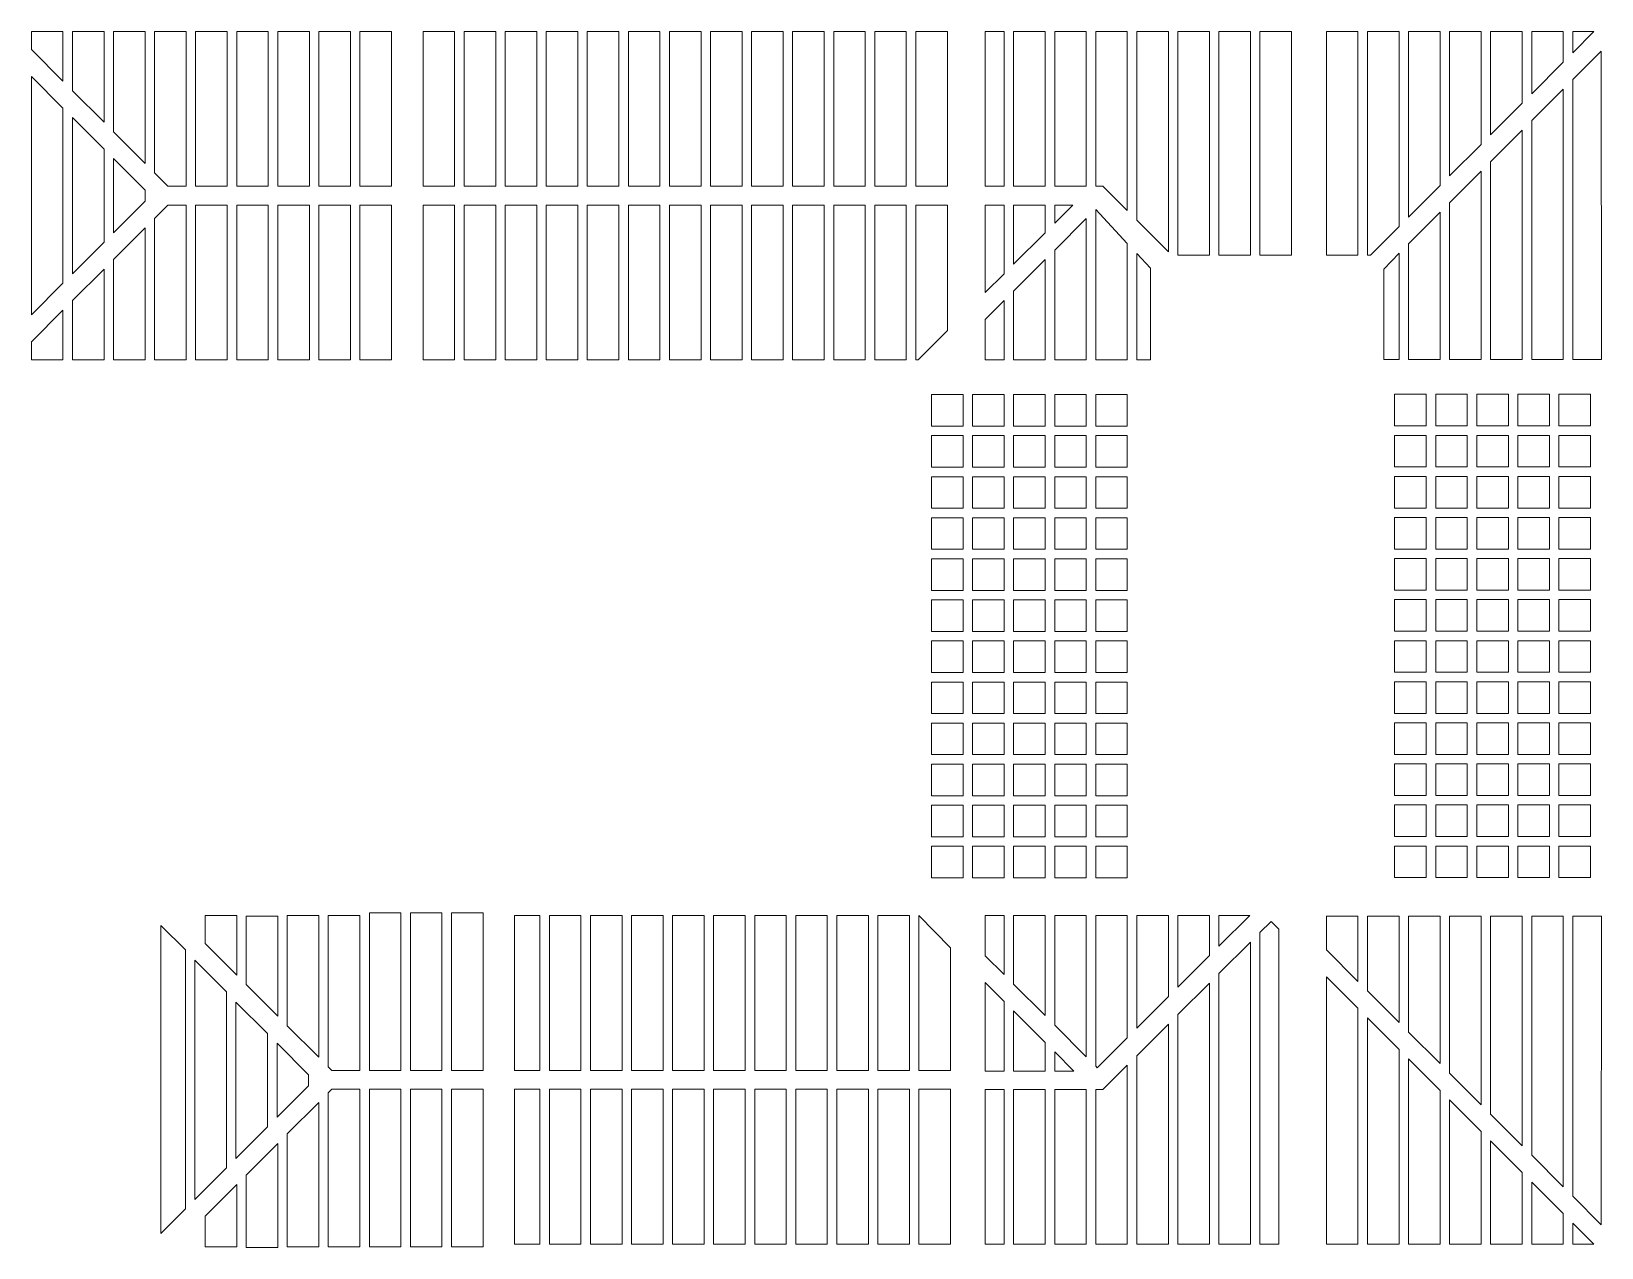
# Model space of a CAD drawing. Header units: metres. Extents: x -44 to 358, y -286 to 66.
# Drawn here: x 194.43 to 219.28, y -39.68 to -20.43 of the extents above; entities that cross this region are included whole.
import ezdxf

# ---------------------------------------------------------------- set-up
doc = ezdxf.new("R2010")
doc.units = ezdxf.units.M
doc.header["$LTSCALE"] = 0.3
doc.layers.add('BOVEDILLA', color=8, linetype='Continuous', lineweight=5)

# ---------------------------------------------------------------- blocks, each defined once
blk = doc.blocks.new('*U2226')
at = {"layer": 'BOVEDILLA'}
blk.add_lwpolyline([(-0.25, -0.25), (0.25, -0.25), (0.25, 0.25), (-0.25, 0.25)], close=True, dxfattribs=at)
blk = doc.blocks.new('*U2227')
at = {"layer": 'BOVEDILLA', "color": 0, "linetype": 'ByBlock', "lineweight": -2, "transparency": 16777216}
for p in [(0, 0), (0.65, 0), (1.3, 0), (1.95, 0), (2.6, 0), (0, -0.65), (0.65, -0.65), (1.3, -0.65), (1.95, -0.65), (2.6, -0.65), (0, -1.3), (0.65, -1.3), (1.3, -1.3), (1.95, -1.3), (2.6, -1.3), (0, -1.95), (0.65, -1.95), (1.3, -1.95), (1.95, -1.95), (2.6, -1.95), (0, -2.6), (0.65, -2.6), (1.3, -2.6), (1.95, -2.6), (2.6, -2.6), (0, -3.25), (0.65, -3.25), (1.3, -3.25), (1.95, -3.25), (2.6, -3.25), (0, -3.9), (0.65, -3.9), (1.3, -3.9), (1.95, -3.9), (2.6, -3.9), (0, -4.55), (0.65, -4.55), (1.3, -4.55), (1.95, -4.55), (2.6, -4.55), (0, -5.2), (0.65, -5.2), (1.3, -5.2), (1.95, -5.2), (2.6, -5.2), (0, -5.85), (0.65, -5.85), (1.3, -5.85), (1.95, -5.85), (2.6, -5.85), (0, -6.5), (0.65, -6.5), (1.3, -6.5), (1.95, -6.5), (2.6, -6.5), (0, -7.15), (0.65, -7.15), (1.3, -7.15), (1.95, -7.15), (2.6, -7.15)]:
    blk.add_blockref('*U2226', p, dxfattribs=at)
blk = doc.blocks.new('*U2222')
at = {"layer": 'BOVEDILLA'}
blk.add_lwpolyline([(-0.25, 1.224), (0.25, 1.224), (0.25, -1.224), (-0.25, -1.224)], close=True, dxfattribs=at)
blk = doc.blocks.new('*U2223')
at = {"layer": 'BOVEDILLA', "color": 0, "linetype": 'ByBlock', "lineweight": -2, "transparency": 16777216}
for p in [(0, 0), (0.65, 0), (1.3, 0), (1.95, 0), (2.6, 0), (3.25, 0), (3.9, 0), (4.55, 0), (5.2, 0), (5.85, 0), (6.5, 0), (7.15, 0)]:
    blk.add_blockref('*U2222', p, dxfattribs=at)
blk = doc.blocks.new('*U2224')
at = {"layer": 'BOVEDILLA'}
blk.add_lwpolyline([(-0.25, 1.224), (0.25, 1.224), (0.25, -1.224), (-0.25, -1.224)], close=True, dxfattribs=at)
blk = doc.blocks.new('*U2225')
at = {"layer": 'BOVEDILLA', "color": 0, "linetype": 'ByBlock', "lineweight": -2, "transparency": 16777216}
for p in [(0, 0), (0.65, 0), (1.3, 0), (1.95, 0), (2.6, 0), (3.25, 0), (3.9, 0), (4.55, 0), (5.2, 0), (5.85, 0), (6.5, 0), (7.15, 0), (7.8, 0)]:
    blk.add_blockref('*U2224', p, dxfattribs=at)

msp = doc.modelspace()

# ---------------------------------------------------------------- linework, layer by layer
at = {"layer": 'BOVEDILLA'}
for points in [[(194.9257682, -20.429871), (194.4257682, -20.429871), (194.4257682, -20.7183389), (194.9257682, -21.2183389)], [(195.5757682, -20.429871), (195.0757682, -20.429871), (195.0757682, -21.3683389), (195.5757682, -21.8683389)], [(196.2257682, -20.429871), (195.7257682, -20.429871), (195.7257682, -22.0183389), (196.2257682, -22.5183389)], [(196.8757682, -20.429871), (196.3757682, -20.429871), (196.3757682, -22.6683389), (196.5851702, -22.8777409), (196.8757682, -22.8777409)], [(197.5257682, -20.429871), (197.0257682, -20.429871), (197.0257682, -22.8777409), (197.5257682, -22.8777409)], [(198.1757682, -20.429871), (197.6757682, -20.429871), (197.6757682, -22.8777409), (198.1757682, -22.8777409)], [(198.8257682, -20.429871), (198.3257682, -20.429871), (198.3257682, -22.8777409), (198.8257682, -22.8777409)], [(199.4757682, -20.429871), (198.9757682, -20.429871), (198.9757682, -22.8777409), (199.4757682, -22.8777409)], [(200.1257682, -20.429871), (199.6257682, -20.429871), (199.6257682, -22.8777409), (200.1257682, -22.8777409)], [(209.5251682, -20.4320011), (209.8240379, -20.4320011), (209.8240379, -22.879871), (209.5251682, -22.879871)], [(209.9740379, -20.4320011), (210.4740379, -20.4320011), (210.4740379, -22.879871), (209.9740379, -22.879871)], [(210.6240379, -20.4320011), (211.1240379, -20.4320011), (211.1240379, -22.879871), (210.6240379, -22.879871)], [(211.2740379, -20.4320011), (211.7740379, -20.4320011), (211.7740379, -23.2666085), (211.3873003, -22.879871), (211.2740379, -22.879871)], [(211.9240379, -20.4320011), (212.4240379, -20.4320011), (212.4240379, -23.9166085), (211.9240379, -23.4166085)], [(213.0740379, -23.9690514), (212.5740379, -23.9690514), (212.5740379, -20.4320011), (213.0740379, -20.4320011)], [(213.7240379, -23.9690514), (213.2240379, -23.9690514), (213.2240379, -20.4320011), (213.7240379, -20.4320011)], [(214.3740379, -23.9690514), (213.8740379, -23.9690514), (213.8740379, -20.4320011), (214.3740379, -20.4320011)], [(214.9251682, -20.4320011), (215.4251682, -20.4320011), (215.4251682, -23.9690514), (214.9251682, -23.9690514)], [(215.5751682, -20.4320011), (216.0751682, -20.4320011), (216.0751682, -23.517739), (215.6238559, -23.9690514), (215.5751682, -23.9690514)], [(216.2251682, -20.4320011), (216.7251682, -20.4320011), (216.7251682, -22.867739), (216.2251682, -23.367739)], [(216.8751682, -20.4320011), (217.3751682, -20.4320011), (217.3751682, -22.217739), (216.8751682, -22.717739)], [(217.5251682, -20.4320011), (218.0251682, -20.4320011), (218.0251682, -21.567739), (217.5251682, -22.067739)], [(218.1751682, -20.4320011), (218.6751682, -20.4320011), (218.6751682, -20.917739), (218.1751682, -21.417739)], [(218.8251682, -20.4320011), (219.1609062, -20.4320011), (218.8251682, -20.767739)], [(219.2817066, -25.6247742), (218.8252846, -25.6247742), (218.8252846, -21.1918867), (219.2751681, -20.7420032)], [(194.9257682, -24.4171389), (194.4257682, -24.9171389), (194.4257682, -21.142603), (194.9257682, -21.642603)], [(218.6752846, -25.6247742), (218.1752846, -25.6247742), (218.1752846, -21.8418867), (218.6752846, -21.3418867)], [(195.5757682, -23.7671389), (195.0757682, -24.2671389), (195.0757682, -21.792603), (195.5757682, -22.292603)], [(218.0252846, -25.6247742), (217.5252846, -25.6247742), (217.5252846, -22.4918867), (218.0252846, -21.9918867)], [(196.2257682, -23.1171389), (195.7257682, -23.6171389), (195.7257682, -22.442603), (196.2257682, -22.942603)], [(217.3752846, -25.6247742), (216.8752846, -25.6247742), (216.8752846, -23.1418867), (217.3752846, -22.6418867)], [(196.8757682, -25.629871), (196.3757682, -25.629871), (196.3757682, -23.391403), (196.5851702, -23.1820011), (196.8757682, -23.1820011)], [(197.5257682, -25.629871), (197.0257682, -25.629871), (197.0257682, -23.1820011), (197.5257682, -23.1820011)], [(198.1757682, -25.629871), (197.6757682, -25.629871), (197.6757682, -23.1820011), (198.1757682, -23.1820011)], [(198.8257682, -25.629871), (198.3257682, -25.629871), (198.3257682, -23.1820011), (198.8257682, -23.1820011)], [(199.4757682, -25.629871), (198.9757682, -25.629871), (198.9757682, -23.1820011), (199.4757682, -23.1820011)], [(200.1257682, -25.629871), (199.6257682, -25.629871), (199.6257682, -23.1820011), (200.1257682, -23.1820011)], [(208.4257682, -23.179871), (208.9257682, -23.179871), (208.9257682, -25.1638785), (208.4619058, -25.6277409), (208.4257682, -25.6277409)], [(209.5251682, -24.5644785), (209.8240379, -24.2656088), (209.8240379, -23.179871), (209.5251682, -23.179871)], [(209.9740379, -24.1156088), (210.4740379, -23.6156088), (210.4740379, -23.179871), (209.9740379, -23.179871)], [(211.2740379, -23.2485636), (211.7740379, -23.7845776), (211.7740379, -25.6277409), (211.2740379, -25.6277409)], [(216.7252846, -25.6247742), (216.2252846, -25.6247742), (216.2252846, -23.7918867), (216.7252846, -23.2918867)], [(196.2257682, -25.629871), (195.7257682, -25.629871), (195.7257682, -24.041403), (196.2257682, -23.541403)], [(210.6240379, -23.8898729), (211.1240379, -23.3898729), (211.1240379, -25.6277409), (210.6240379, -25.6277409)], [(209.9740379, -24.5398729), (210.4740379, -24.0398729), (210.4740379, -25.6277409), (209.9740379, -25.6277409)], [(211.9240379, -23.9453818), (212.1411683, -24.1781517), (212.1411683, -25.6277409), (211.9240379, -25.6277409)], [(216.0752846, -25.6247742), (215.8359879, -25.6247742), (215.8359879, -24.1918867), (216.0752846, -23.9418867)], [(195.5757682, -25.629871), (195.0757682, -25.629871), (195.0757682, -24.691403), (195.5757682, -24.191403)], [(194.9257682, -25.629871), (194.4257682, -25.629871), (194.4257682, -25.341403), (194.9257682, -24.841403)], [(209.5251682, -24.9887426), (209.8240379, -24.6898729), (209.8240379, -25.6277409), (209.5251682, -25.6277409)], [(208.6740379, -26.6777055), (209.1740379, -26.6777055), (209.1740379, -26.1777055), (208.6740379, -26.1777055)], [(209.3240379, -26.6777055), (209.8240379, -26.6777055), (209.8240379, -26.1777055), (209.3240379, -26.1777055)], [(209.9740379, -26.6777055), (210.4740379, -26.6777055), (210.4740379, -26.1777055), (209.9740379, -26.1777055)], [(210.6240379, -26.6777055), (211.1240379, -26.6777055), (211.1240379, -26.1777055), (210.6240379, -26.1777055)], [(211.2740379, -26.6777055), (211.7740379, -26.6777055), (211.7740379, -26.1777055), (211.2740379, -26.1777055)], [(208.6740379, -27.3277055), (209.1740379, -27.3277055), (209.1740379, -26.8277055), (208.6740379, -26.8277055)], [(209.3240379, -27.3277055), (209.8240379, -27.3277055), (209.8240379, -26.8277055), (209.3240379, -26.8277055)], [(209.9740379, -27.3277055), (210.4740379, -27.3277055), (210.4740379, -26.8277055), (209.9740379, -26.8277055)], [(210.6240379, -27.3277055), (211.1240379, -27.3277055), (211.1240379, -26.8277055), (210.6240379, -26.8277055)], [(211.2740379, -27.3277055), (211.7740379, -27.3277055), (211.7740379, -26.8277055), (211.2740379, -26.8277055)], [(208.6740379, -27.9777055), (209.1740379, -27.9777055), (209.1740379, -27.4777055), (208.6740379, -27.4777055)], [(209.3240379, -27.9777055), (209.8240379, -27.9777055), (209.8240379, -27.4777055), (209.3240379, -27.4777055)], [(209.9740379, -27.9777055), (210.4740379, -27.9777055), (210.4740379, -27.4777055), (209.9740379, -27.4777055)], [(210.6240379, -27.9777055), (211.1240379, -27.9777055), (211.1240379, -27.4777055), (210.6240379, -27.4777055)], [(211.2740379, -27.9777055), (211.7740379, -27.9777055), (211.7740379, -27.4777055), (211.2740379, -27.4777055)], [(208.6740379, -28.6277055), (209.1740379, -28.6277055), (209.1740379, -28.1277055), (208.6740379, -28.1277055)], [(209.3240379, -28.6277055), (209.8240379, -28.6277055), (209.8240379, -28.1277055), (209.3240379, -28.1277055)], [(209.9740379, -28.6277055), (210.4740379, -28.6277055), (210.4740379, -28.1277055), (209.9740379, -28.1277055)], [(210.6240379, -28.6277055), (211.1240379, -28.6277055), (211.1240379, -28.1277055), (210.6240379, -28.1277055)], [(211.2740379, -28.6277055), (211.7740379, -28.6277055), (211.7740379, -28.1277055), (211.2740379, -28.1277055)], [(208.6740379, -29.2777055), (209.1740379, -29.2777055), (209.1740379, -28.7777055), (208.6740379, -28.7777055)], [(209.3240379, -29.2777055), (209.8240379, -29.2777055), (209.8240379, -28.7777055), (209.3240379, -28.7777055)], [(209.9740379, -29.2777055), (210.4740379, -29.2777055), (210.4740379, -28.7777055), (209.9740379, -28.7777055)], [(210.6240379, -29.2777055), (211.1240379, -29.2777055), (211.1240379, -28.7777055), (210.6240379, -28.7777055)], [(211.2740379, -29.2777055), (211.7740379, -29.2777055), (211.7740379, -28.7777055), (211.2740379, -28.7777055)], [(208.6740379, -29.9277055), (209.1740379, -29.9277055), (209.1740379, -29.4277055), (208.6740379, -29.4277055)], [(209.3240379, -29.9277055), (209.8240379, -29.9277055), (209.8240379, -29.4277055), (209.3240379, -29.4277055)], [(209.9740379, -29.9277055), (210.4740379, -29.9277055), (210.4740379, -29.4277055), (209.9740379, -29.4277055)], [(210.6240379, -29.9277055), (211.1240379, -29.9277055), (211.1240379, -29.4277055), (210.6240379, -29.4277055)], [(211.2740379, -29.9277055), (211.7740379, -29.9277055), (211.7740379, -29.4277055), (211.2740379, -29.4277055)], [(208.6740379, -30.5777055), (209.1740379, -30.5777055), (209.1740379, -30.0777055), (208.6740379, -30.0777055)], [(209.3240379, -30.5777055), (209.8240379, -30.5777055), (209.8240379, -30.0777055), (209.3240379, -30.0777055)], [(209.9740379, -30.5777055), (210.4740379, -30.5777055), (210.4740379, -30.0777055), (209.9740379, -30.0777055)], [(210.6240379, -30.5777055), (211.1240379, -30.5777055), (211.1240379, -30.0777055), (210.6240379, -30.0777055)], [(211.2740379, -30.5777055), (211.7740379, -30.5777055), (211.7740379, -30.0777055), (211.2740379, -30.0777055)], [(208.6740379, -31.2277055), (209.1740379, -31.2277055), (209.1740379, -30.7277055), (208.6740379, -30.7277055)], [(209.3240379, -31.2277055), (209.8240379, -31.2277055), (209.8240379, -30.7277055), (209.3240379, -30.7277055)], [(209.9740379, -31.2277055), (210.4740379, -31.2277055), (210.4740379, -30.7277055), (209.9740379, -30.7277055)], [(210.6240379, -31.2277055), (211.1240379, -31.2277055), (211.1240379, -30.7277055), (210.6240379, -30.7277055)], [(211.2740379, -31.2277055), (211.7740379, -31.2277055), (211.7740379, -30.7277055), (211.2740379, -30.7277055)], [(208.6740379, -31.8777055), (209.1740379, -31.8777055), (209.1740379, -31.3777055), (208.6740379, -31.3777055)], [(209.3240379, -31.8777055), (209.8240379, -31.8777055), (209.8240379, -31.3777055), (209.3240379, -31.3777055)], [(209.9740379, -31.8777055), (210.4740379, -31.8777055), (210.4740379, -31.3777055), (209.9740379, -31.3777055)], [(210.6240379, -31.8777055), (211.1240379, -31.8777055), (211.1240379, -31.3777055), (210.6240379, -31.3777055)], [(211.2740379, -31.8777055), (211.7740379, -31.8777055), (211.7740379, -31.3777055), (211.2740379, -31.3777055)], [(208.6740379, -32.5277055), (209.1740379, -32.5277055), (209.1740379, -32.0277055), (208.6740379, -32.0277055)], [(209.3240379, -32.5277055), (209.8240379, -32.5277055), (209.8240379, -32.0277055), (209.3240379, -32.0277055)], [(209.9740379, -32.5277055), (210.4740379, -32.5277055), (210.4740379, -32.0277055), (209.9740379, -32.0277055)], [(210.6240379, -32.5277055), (211.1240379, -32.5277055), (211.1240379, -32.0277055), (210.6240379, -32.0277055)], [(211.2740379, -32.5277055), (211.7740379, -32.5277055), (211.7740379, -32.0277055), (211.2740379, -32.0277055)], [(208.6740379, -33.1777055), (209.1740379, -33.1777055), (209.1740379, -32.6777055), (208.6740379, -32.6777055)], [(209.3240379, -33.1777055), (209.8240379, -33.1777055), (209.8240379, -32.6777055), (209.3240379, -32.6777055)], [(209.9740379, -33.1777055), (210.4740379, -33.1777055), (210.4740379, -32.6777055), (209.9740379, -32.6777055)], [(210.6240379, -33.1777055), (211.1240379, -33.1777055), (211.1240379, -32.6777055), (210.6240379, -32.6777055)], [(211.2740379, -33.1777055), (211.7740379, -33.1777055), (211.7740379, -32.6777055), (211.2740379, -32.6777055)], [(208.6740379, -33.8277055), (209.1740379, -33.8277055), (209.1740379, -33.3277055), (208.6740379, -33.3277055)], [(209.3240379, -33.8277055), (209.8240379, -33.8277055), (209.8240379, -33.3277055), (209.3240379, -33.3277055)], [(209.9740379, -33.8277055), (210.4740379, -33.8277055), (210.4740379, -33.3277055), (209.9740379, -33.3277055)], [(210.6240379, -33.8277055), (211.1240379, -33.8277055), (211.1240379, -33.3277055), (210.6240379, -33.3277055)], [(211.2740379, -33.8277055), (211.7740379, -33.8277055), (211.7740379, -33.3277055), (211.2740379, -33.3277055)], [(197.1751682, -34.4210787), (197.6751682, -34.4210787), (197.6751682, -35.3677164), (197.1751682, -34.8677164)], [(197.8251682, -34.4342797), (198.3251682, -34.4342797), (198.3251682, -36.0177164), (197.8251682, -35.5177164)], [(198.4751682, -34.4210787), (198.9751682, -34.4210787), (198.9751682, -36.6677164), (198.4751682, -36.1677164)], [(199.1251682, -34.4210787), (199.6251682, -34.4210787), (199.6251682, -36.8744098), (199.1818615, -36.8744098), (199.1251682, -36.8177164)], [(199.7751682, -36.8744098), (200.2751682, -36.8744098), (200.2751682, -34.3820011), (199.7751682, -34.3820011)], [(200.4251682, -36.8744098), (200.9251682, -36.8744098), (200.9251682, -34.3820011), (200.4251682, -34.3820011)], [(201.0751682, -36.8744098), (201.5751682, -36.8744098), (201.5751682, -34.3820011), (201.0751682, -34.3820011)], [(202.0751682, -36.8744098), (202.4751682, -36.8744098), (202.4751682, -34.4210787), (202.0751682, -34.4210787)], [(202.6251682, -34.4210787), (203.1251682, -34.4210787), (203.1251682, -36.8744098), (202.6251682, -36.8744098)], [(203.2751682, -34.4210787), (203.7751682, -34.4210787), (203.7751682, -36.8744098), (203.2751682, -36.8744098)], [(203.9251682, -34.4210787), (204.4251682, -34.4210787), (204.4251682, -36.8744098), (203.9251682, -36.8744098)], [(204.5751682, -34.4210787), (205.0751682, -34.4210787), (205.0751682, -36.8744098), (204.5751682, -36.8744098)], [(205.2251682, -34.4210787), (205.7251682, -34.4210787), (205.7251682, -36.8744098), (205.2251682, -36.8744098)], [(205.8751682, -34.4210787), (206.3751682, -34.4210787), (206.3751682, -36.8744098), (205.8751682, -36.8744098)], [(206.5251682, -34.4210787), (207.0251682, -34.4210787), (207.0251682, -36.8744098), (206.5251682, -36.8744098)], [(207.1751682, -34.4210787), (207.6751682, -34.4210787), (207.6751682, -36.8744098), (207.1751682, -36.8744098)], [(207.8251682, -34.4210787), (208.3251682, -34.4210787), (208.3251682, -36.8744098), (207.8251682, -36.8744098)], [(208.4751682, -34.4210787), (208.9751682, -34.9343411), (208.9751682, -36.8744098), (208.4751682, -36.8744098)], [(209.5251682, -35.060077), (209.8240379, -35.3589467), (209.8240379, -34.4210787), (209.5251682, -34.4210787)], [(209.9740379, -35.5089467), (210.4740379, -36.0089467), (210.4740379, -34.4210787), (209.9740379, -34.4210787)], [(210.6240379, -36.1589467), (211.1240379, -36.6589467), (211.1240379, -34.4210787), (210.6240379, -34.4210787)], [(211.2740379, -36.8089467), (211.298538, -36.8334468), (211.7740379, -36.357947), (211.7740379, -34.4210787), (211.2740379, -34.4210787)], [(211.9240379, -36.207947), (212.4240379, -35.707947), (212.4240379, -34.4210787), (211.9240379, -34.4210787)], [(212.5740379, -35.557947), (213.0740379, -35.057947), (213.0740379, -34.4210787), (212.5740379, -34.4210787)], [(213.2240379, -34.907947), (213.7109062, -34.4210787), (213.7109062, -34.4210787), (213.2240379, -34.4210787)], [(214.1740379, -39.6277409), (214.1740379, -34.6408726), (214.0501683, -34.517003), (213.8740379, -34.6931334), (213.8740379, -39.6277409)], [(215.4252846, -34.4349678), (214.9252846, -34.4349678), (214.9252846, -34.9678553), (215.4252846, -35.4678553)], [(216.0752846, -34.4349678), (215.5752846, -34.4349678), (215.5752846, -35.6178553), (216.0752846, -36.1178553)], [(216.7252846, -34.4349678), (216.2252846, -34.4349678), (216.2252846, -36.2678553), (216.7252846, -36.7678553)], [(217.3752846, -34.4349678), (216.8752846, -34.4349678), (216.8752846, -36.9178553), (217.3752846, -37.4178553)], [(218.0252846, -34.4349678), (217.5252846, -34.4349678), (217.5252846, -37.5678553), (218.0252846, -38.0678553)], [(218.6752846, -34.4349678), (218.1752846, -34.4349678), (218.1752846, -38.2178553), (218.6752846, -38.7178553)], [(219.2817066, -34.4349678), (218.8252846, -34.4349678), (218.8252846, -38.8678553), (219.2751681, -39.3177387)], [(196.8642072, -39.0678), (196.4751682, -39.456839), (196.4751682, -34.5799194), (196.8642072, -34.9689584)], [(213.2240379, -39.6277409), (213.7240379, -39.6277409), (213.7240379, -34.8431334), (213.2240379, -35.3431334)], [(197.5142072, -38.4177389), (197.0142072, -38.9177389), (197.0142072, -35.1310807), (197.5142072, -35.6310807)], [(209.5251682, -36.8853322), (209.8240379, -36.8853322), (209.8240379, -35.7832107), (209.5251682, -35.4843411)], [(212.5740379, -39.6277409), (213.0740379, -39.6277409), (213.0740379, -35.4931334), (212.5740379, -35.9931334)], [(214.9251682, -39.6277409), (215.4251682, -39.6277409), (215.4251682, -35.8920029), (214.9251682, -35.3920029)], [(198.1642072, -37.7677389), (197.6642072, -38.2677389), (197.6642072, -35.7932029), (198.1642072, -36.2932029)], [(209.9740379, -36.8853322), (210.4740379, -36.8853322), (210.4740379, -36.4332107), (209.9740379, -35.9332107)], [(211.9240379, -39.6277409), (212.4240379, -39.6277409), (212.4240379, -36.1431334), (211.9240379, -36.6431334)], [(215.5751682, -39.6277409), (216.0751682, -39.6277409), (216.0751682, -36.5420029), (215.5751682, -36.0420029)], [(198.8142072, -37.1177389), (198.3142072, -37.6177389), (198.3142072, -36.4432029), (198.8142072, -36.9432029)], [(210.6240379, -36.8853322), (210.9261593, -36.8853322), (210.6240379, -36.5832107)], [(216.2251682, -39.6277409), (216.7251682, -39.6277409), (216.7251682, -37.1920029), (216.2251682, -36.6920029)], [(211.2740379, -39.6277409), (211.7740379, -39.6277409), (211.7740379, -36.7931334), (211.3873003, -37.179871), (211.2740379, -37.179871)], [(199.1251682, -39.6668185), (199.6251682, -39.6668185), (199.6251682, -37.1744098), (199.1818615, -37.1744098), (199.1251682, -37.2311031)], [(199.7751682, -39.6668185), (200.2751682, -39.6668185), (200.2751682, -37.1744098), (199.7751682, -37.1744098)], [(200.4251682, -39.6668185), (200.9251682, -39.6668185), (200.9251682, -37.1744098), (200.4251682, -37.1744098)], [(201.0751682, -39.6668185), (201.5751682, -39.6668185), (201.5751682, -37.1744098), (201.0751682, -37.1744098)], [(202.0751682, -39.6277409), (202.4751682, -39.6277409), (202.4751682, -37.1744098), (202.0751682, -37.1744098)], [(202.6251682, -39.6277409), (203.1251682, -39.6277409), (203.1251682, -37.1744098), (202.6251682, -37.1744098)], [(203.2751682, -39.6277409), (203.7751682, -39.6277409), (203.7751682, -37.1744098), (203.2751682, -37.1744098)], [(203.9251682, -39.6277409), (204.4251682, -39.6277409), (204.4251682, -37.1744098), (203.9251682, -37.1744098)], [(204.5751682, -39.6277409), (205.0751682, -39.6277409), (205.0751682, -37.1744098), (204.5751682, -37.1744098)], [(205.2251682, -39.6277409), (205.7251682, -39.6277409), (205.7251682, -37.1744098), (205.2251682, -37.1744098)], [(205.8751682, -39.6277409), (206.3751682, -39.6277409), (206.3751682, -37.1744098), (205.8751682, -37.1744098)], [(206.5251682, -39.6277409), (207.0251682, -39.6277409), (207.0251682, -37.1744098), (206.5251682, -37.1744098)], [(207.1751682, -39.6277409), (207.6751682, -39.6277409), (207.6751682, -37.1744098), (207.1751682, -37.1744098)], [(207.8251682, -39.6277409), (208.3251682, -39.6277409), (208.3251682, -37.1744098), (207.8251682, -37.1744098)], [(208.4751682, -39.6277409), (208.9751682, -39.6277409), (208.9751682, -37.1744098), (208.4751682, -37.1744098)], [(209.5251682, -39.6277409), (209.8240379, -39.6277409), (209.8240379, -37.179871), (209.5251682, -37.179871)], [(209.9740379, -39.6277409), (210.4740379, -39.6277409), (210.4740379, -37.179871), (209.9740379, -37.179871)], [(210.6240379, -39.6277409), (211.1240379, -39.6277409), (211.1240379, -37.179871), (210.6240379, -37.179871)], [(198.4751682, -39.6668185), (198.9751682, -39.6668185), (198.9751682, -37.3811031), (198.4751682, -37.8811031)], [(216.8751682, -39.6277409), (217.3751682, -39.6277409), (217.3751682, -37.8420029), (216.8751682, -37.3420029)], [(217.5251682, -39.6277409), (218.0251682, -39.6277409), (218.0251682, -38.4920029), (217.5251682, -37.9920029)], [(197.8251682, -39.6800195), (198.3251682, -39.6800195), (198.3251682, -38.0311031), (197.8251682, -38.5311031)], [(197.1751682, -39.6668185), (197.6751682, -39.6668185), (197.6751682, -38.6811031), (197.1751682, -39.1811031)], [(218.1751682, -39.6277409), (218.6751682, -39.6277409), (218.6751682, -39.1420029), (218.1751682, -38.6420029)], [(218.8251682, -39.6277409), (219.1609062, -39.6277409), (218.8251682, -39.2920029)]]:
    msp.add_lwpolyline(points, close=True, dxfattribs=at)
msp.add_lwpolyline([(210.9097757, -23.179871), (210.6240379, -23.179871), (210.6240379, -23.4656088), (210.9097757, -23.179871)], dxfattribs=at)

# ---------------------------------------------------------------- block references
for name, p in [('*U2225', (200.8757682, -21.6538059)), ('*U2223', (200.8757682, -24.4038059)), ('*U2227', (216.2555765, -26.4242822))]:
    msp.add_blockref(name, p, dxfattribs=at)

doc.saveas('drawing.dxf')
